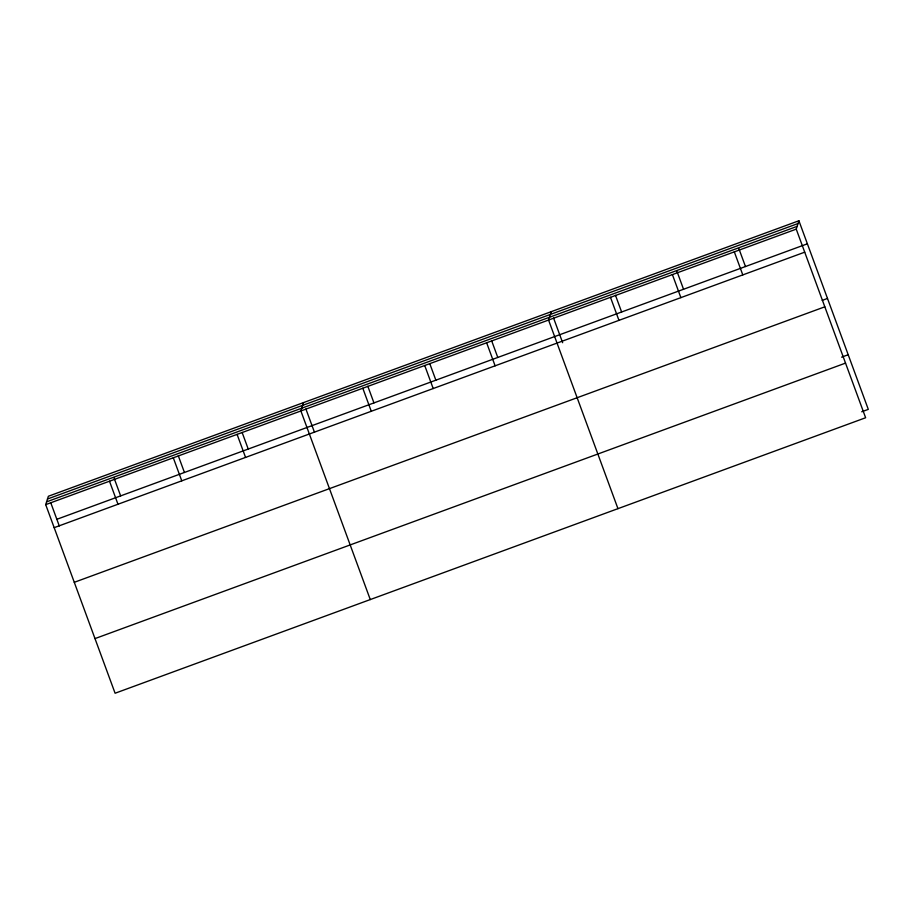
<?xml version="1.0" encoding="UTF-8"?>
<svg xmlns="http://www.w3.org/2000/svg" width="914" height="914" viewBox="0 0 914 914"><rect width="100%" height="100%" fill="white"/><g stroke="black" fill="none" stroke-linecap="round" stroke-linejoin="round"><path stroke-width="1.37" d="M798.905 220.765L796.243 229.14L865.627 417.744L115.095 693.235L45.7 504.631L48.373 496.256L798.905 220.765L868.3 409.369L861.708 411.791M303.551 402.594L300.889 410.957L370.273 599.561M551.233 311.685L548.56 320.049L617.955 508.652M47.482 499.021L798.025 223.53M46.58 501.866L797.122 226.375M45.7 504.631L796.243 229.14M56.851 519.301L807.382 243.81M54.177 527.664L804.72 252.173M822.212 300.386L827.49 298.444M74.285 582.309L824.816 306.818M841.611 357.157L848.203 354.735M94.987 638.6L845.53 363.109M738.866 248.619L745.47 266.534M734.319 251.864L742.796 274.908M676.954 271.344L683.546 289.27M672.396 274.588L680.873 297.633M615.499 295.348L621.623 311.994M610.483 297.324L618.961 320.357M553.587 318.083L562.647 342.716M491.663 340.808L497.787 357.454M486.636 342.773L495.114 365.817M429.74 363.532L435.864 380.178M424.724 365.509L433.202 388.541M367.828 386.268L373.952 402.903M362.801 388.233L371.278 411.277M305.904 408.992L314.485 432.299M242.107 432.413L248.231 449.048M237.092 434.379L245.569 457.423M178.31 455.823L184.434 472.469M173.294 457.788L181.772 480.833M114.044 477.965L120.637 495.879M109.497 481.21L117.975 504.254M50.727 502.654L59.296 525.961"/></g></svg>
